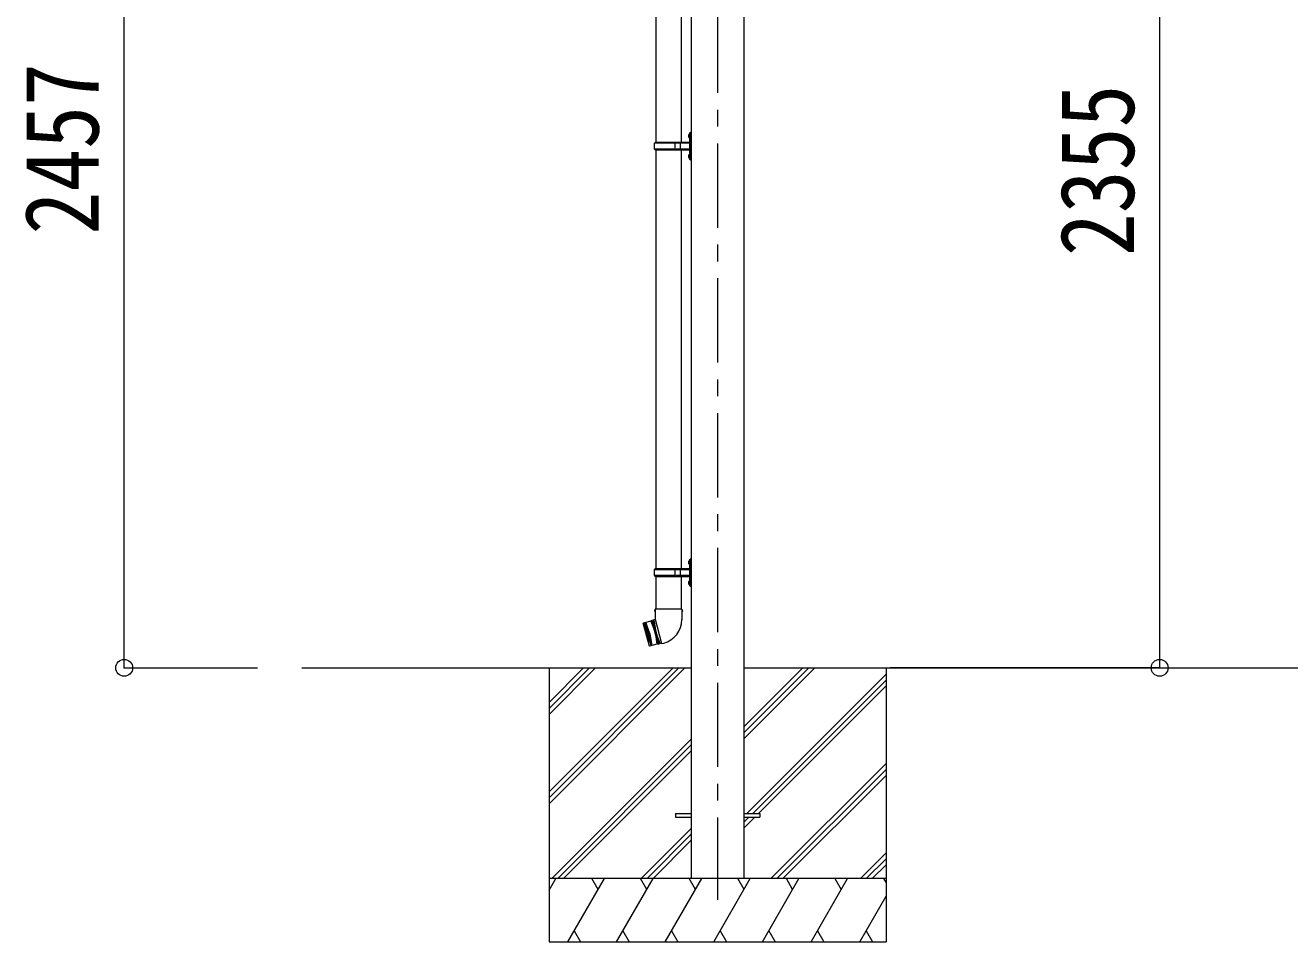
# Model space of a CAD drawing. Units: millimetres at full size, sheet at 1:40. Extents: x -11243 to 11243, y -7760 to 7760.
# Drawn here: x 626 to 3627, y -4830 to -2654 of the extents above; entities that cross this region are included whole.
import ezdxf
from ezdxf.enums import TextEntityAlignment as Align

# ---------------------------------------------------------------- set-up
doc = ezdxf.new("R2010")
doc.units = ezdxf.units.MM
doc.header["$LTSCALE"] = 40
doc.header["$PDMODE"] = 32
doc.header["$PDSIZE"] = 40
doc.linetypes.add('CHAIN1', pattern=[8, 5, -1, 1, -1])
doc.layers.add('0-3_ELV2', color=7, linetype='Continuous', lineweight=9)
doc.layers.add('0-6_OTH_LINE', color=6, linetype='Continuous', lineweight=9)
doc.styles.add('ＭＳ ゴシック', font='')
doc.styles.get('ＭＳ ゴシック').set_extended_font_data('MS Gothic')

msp = doc.modelspace()

# ---------------------------------------------------------------- linework, layer by layer
at = {"layer": '0-3_ELV2', "color": 5, "linetype": 'CHAIN1'}
msp.add_line((2269.21, -1654.73), (2269.21, -4730.17), dxfattribs=at)
at = {"layer": '0-3_ELV2', "color": 4}
for p, q in [((2206.71, -1825.66), (2206.71, -4679.56)), ((2331.71, -1825.66), (2331.71, -4679.56)), ((2169.21, -4525.06), (2206.71, -4525.06)), ((2169.21, -4525.06), (2169.21, -4534.06)), ((2331.71, -4525.06), (2369.21, -4525.06)), ((2369.21, -4525.06), (2369.21, -4534.06)), ((2169.21, -4534.06), (2206.71, -4534.06)), ((2331.71, -4534.06), (2369.21, -4534.06))]:
    msp.add_line(p, q, dxfattribs=at)
at = {"layer": '0-3_ELV2'}
for p, q in [((2122.85, -2042.56), (2122.85, -2932.06)), ((2182.55, -2042.56), (2182.55, -2932.06)), ((2204.71, -2908.56), (2202.71, -2910.56)), ((2202.71, -2910.56), (2202.71, -2971.56)), ((2204.71, -2908.56), (2204.71, -2973.56)), ((2204.71, -2908.56), (2206.71, -2908.56)), ((2206.71, -2973.56), (2206.71, -2908.56)), ((2119.71, -2934.06), (2120.71, -2932.06)), ((2119.71, -2948.06), (2119.71, -2934.06)), ((2168.2, -2934.06), (2119.71, -2934.06)), ((2202.21, -2932.06), (2120.71, -2932.06)), ((2168.2, -2950.06), (2168.2, -2932.06)), ((2168.96, -2932.06), (2170.96, -2934.06)), ((2202.21, -2934.06), (2170.96, -2934.06)), ((2181.33, -2934.06), (2179.33, -2932.06)), ((2181.33, -2948.06), (2181.33, -2934.06)), ((2200.4, -2914.91), (2202.45, -2915.91)), ((2201.67, -2912.91), (2202.31, -2912.91)), ((2201.67, -2912.91), (2201.67, -2921.21)), ((2201.67, -2921.21), (2202.31, -2921.21)), ((2202.31, -2912.91), (2202.71, -2913.31)), ((2202.45, -2915.91), (2203.06, -2917.06)), ((2119.71, -2948.06), (2120.71, -2950.06)), ((2168.2, -2948.06), (2119.71, -2948.06)), ((2120.71, -2950.06), (2202.21, -2950.06)), ((2122.85, -2950.06), (2122.85, -3944.56)), ((2168.96, -2950.06), (2170.96, -2948.06)), ((2202.21, -2948.06), (2170.96, -2948.06)), ((2181.33, -2948.06), (2179.33, -2950.06)), ((2182.55, -2950.06), (2182.55, -3944.56)), ((2200.4, -2962.91), (2202.45, -2963.91)), ((2201.67, -2960.91), (2202.31, -2960.91)), ((2201.67, -2960.91), (2201.67, -2969.21)), ((2201.67, -2969.21), (2202.31, -2969.21)), ((2202.31, -2960.91), (2202.31, -2969.21)), ((2202.31, -2960.91), (2202.71, -2961.31)), ((2202.31, -2969.21), (2202.71, -2968.81)), ((2202.45, -2963.91), (2203.06, -2965.06)), ((2202.71, -2971.56), (2204.71, -2973.56)), ((2206.71, -2973.56), (2204.71, -2973.56)), ((2200.4, -3927.41), (2202.45, -3928.41)), ((2201.67, -3925.41), (2202.31, -3925.41)), ((2201.67, -3925.41), (2201.67, -3933.71)), ((2202.31, -3925.41), (2202.71, -3925.81)), ((2202.45, -3928.41), (2203.06, -3929.56)), ((2204.71, -3921.06), (2202.71, -3923.06)), ((2202.71, -3923.06), (2202.71, -3984.06)), ((2204.71, -3921.06), (2204.71, -3986.06)), ((2204.71, -3921.06), (2206.71, -3921.06)), ((2206.71, -3986.06), (2206.71, -3921.06)), ((2119.71, -3946.56), (2120.71, -3944.56)), ((2119.71, -3960.56), (2119.71, -3946.56)), ((2168.2, -3946.56), (2119.71, -3946.56)), ((2119.71, -3960.56), (2120.71, -3962.56)), ((2168.2, -3960.56), (2119.71, -3960.56)), ((2202.21, -3944.56), (2120.71, -3944.56)), ((2168.2, -3962.56), (2168.2, -3944.56)), ((2168.96, -3944.56), (2170.96, -3946.56)), ((2168.96, -3962.56), (2170.96, -3960.56)), ((2202.21, -3946.56), (2170.96, -3946.56)), ((2202.21, -3960.56), (2170.96, -3960.56)), ((2181.33, -3946.56), (2179.33, -3944.56)), ((2181.33, -3960.56), (2179.33, -3962.56)), ((2181.33, -3960.56), (2181.33, -3946.56)), ((2201.67, -3933.71), (2202.31, -3933.71)), ((2120.71, -3962.56), (2202.21, -3962.56)), ((2122.85, -3962.56), (2122.85, -4040.43)), ((2182.55, -3962.56), (2182.55, -4040.43)), ((2200.4, -3975.41), (2202.45, -3976.41)), ((2201.67, -3973.41), (2202.31, -3973.41)), ((2201.67, -3973.41), (2201.67, -3981.71)), ((2201.67, -3981.71), (2202.31, -3981.71)), ((2202.31, -3973.41), (2202.31, -3981.71)), ((2202.31, -3973.41), (2202.71, -3973.81)), ((2202.31, -3981.71), (2202.71, -3981.31)), ((2202.45, -3976.41), (2203.06, -3977.56)), ((2202.71, -3984.06), (2204.71, -3986.06)), ((2206.71, -3986.06), (2204.71, -3986.06)), ((2121, -4040.43), (2119.3, -4044.93)), ((2121.03, -4045.43), (2119.3, -4044.93)), ((2184.4, -4040.43), (2121, -4040.43)), ((2121, -4040.43), (2121.14, -4063.67)), ((2184.4, -4040.43), (2184.25, -4065.43)), ((2092.42, -4073.96), (2092.78, -4073.34)), ((2092.42, -4073.96), (2106.73, -4127.37)), ((2110.64, -4068.56), (2092.78, -4073.34)), ((2107.35, -4127.73), (2092.78, -4073.34)), ((2096.64, -4072.31), (2111.21, -4126.69)), ((2101.03, -4100.28), (2096.64, -4072.31)), ((2098.57, -4071.79), (2113.14, -4126.17)), ((2108.75, -4098.21), (2098.57, -4071.79)), ((2113.28, -4066.81), (2110.64, -4068.56)), ((2113.28, -4066.81), (2115.22, -4066.3)), ((2128.37, -4123.13), (2113.28, -4066.81)), ((2118.18, -4065.76), (2115.22, -4066.3)), ((2115.22, -4066.3), (2130.3, -4122.61)), ((2121.08, -4064.98), (2118.18, -4065.76)), ((2118.18, -4065.76), (2122.76, -4094.45)), ((2121.14, -4063.67), (2120.75, -4063.78)), ((2120.75, -4063.78), (2136.36, -4122.02)), ((2101.03, -4100.28), (2111.21, -4126.69)), ((2108.75, -4098.21), (2113.14, -4126.17)), ((2133.14, -4121.59), (2122.76, -4094.45)), ((2107.35, -4127.73), (2106.73, -4127.37)), ((2125.22, -4122.94), (2107.35, -4127.73)), ((2128.37, -4123.13), (2125.22, -4122.94)), ((2128.37, -4123.13), (2130.3, -4122.61)), ((2133.14, -4121.59), (2130.3, -4122.61)), ((2136.04, -4120.81), (2133.14, -4121.59)), ((2136.36, -4122.02), (2141.27, -4120.71)), ((1282.42, -4179.56), (2206.71, -4179.56)), ((1869.21, -4179.56), (1869.21, -4829.56)), ((1869.21, -4473.74), (2163.39, -4179.56)), ((1869.21, -4487.88), (2177.53, -4179.56)), ((1869.21, -4502.02), (2191.67, -4179.56)), ((1869.21, -4289.89), (1979.54, -4179.56)), ((1869.21, -4275.75), (1965.39, -4179.56)), ((1869.21, -4261.61), (1951.25, -4179.56)), ((2331.71, -4347.89), (2500.04, -4179.56)), ((2331.71, -4333.75), (2485.89, -4179.56)), ((2331.71, -4319.61), (2471.75, -4179.56)), ((2331.71, -4179.56), (4206.7, -4179.56)), ((2338.38, -4525.06), (2669.21, -4194.24)), ((2669.21, -4179.56), (2669.21, -4829.56)), ((2352.52, -4525.06), (2669.21, -4208.38)), ((2366.67, -4525.06), (2669.21, -4222.52)), ((1875.51, -4679.56), (2206.71, -4348.37)), ((1889.66, -4679.56), (2206.71, -4362.51)), ((1903.8, -4679.56), (2206.71, -4376.66)), ((2396.01, -4679.56), (2669.21, -4406.37)), ((2410.16, -4679.56), (2669.21, -4420.51)), ((2424.3, -4679.56), (2669.21, -4434.66)), ((2206.71, -4560.5), (2087.65, -4679.56)), ((2331.71, -4560.02), (2357.67, -4534.06)), ((2331.71, -4545.88), (2343.52, -4534.06)), ((2101.79, -4679.56), (2206.71, -4574.64)), ((2115.93, -4679.56), (2206.71, -4588.79)), ((2608.15, -4679.56), (2669.21, -4618.5)), ((2622.29, -4679.56), (2669.21, -4632.64)), ((2636.43, -4679.56), (2669.21, -4646.79)), ((2669.21, -4679.56), (1869.21, -4679.56)), ((1869.21, -4707.06), (1885.08, -4679.56)), ((1913.95, -4829.56), (2000.55, -4679.56)), ((1985.55, -4705.54), (1970.55, -4679.56)), ((2029.42, -4829.56), (2116.02, -4679.56)), ((2101.02, -4705.54), (2086.02, -4679.56)), ((2144.89, -4829.56), (2231.49, -4679.56)), ((2216.49, -4705.54), (2201.49, -4679.56)), ((2260.36, -4829.56), (2346.96, -4679.56)), ((2331.96, -4705.54), (2316.96, -4679.56)), ((2375.83, -4829.56), (2462.43, -4679.56)), ((2447.43, -4705.54), (2432.43, -4679.56)), ((2491.3, -4829.56), (2577.91, -4679.56)), ((2547.9, -4679.56), (2562.9, -4705.54)), ((2663.37, -4679.56), (2669.21, -4689.66)), ((2606.77, -4829.56), (2669.21, -4721.42)), ((1869.21, -4829.56), (2669.21, -4829.56)), ((1928.95, -4803.58), (1943.95, -4829.56)), ((2044.42, -4803.58), (2059.42, -4829.56)), ((2159.89, -4803.58), (2174.89, -4829.56)), ((2275.36, -4803.58), (2290.36, -4829.56)), ((2390.83, -4803.58), (2405.83, -4829.56)), ((2506.3, -4803.58), (2521.3, -4829.56)), ((2621.77, -4803.58), (2636.77, -4829.56))]:
    msp.add_line(p, q, dxfattribs=at)
at = {"layer": '0-3_ELV2', "color": 6}
for p, q in [((860.73, -4179.56), (1176.97, -4179.56)), ((3318.59, -4179.56), (2678.57, -4179.56))]:
    msp.add_line(p, q, dxfattribs=at)
at = {"layer": '0-3_ELV2'}
for points in [[(2200.4, -2919.21), (2202.45, -2918.21), (2203.06, -2917.06)], [(2202.31, -2912.91), (2202.31, -2921.21), (2202.71, -2920.81)], [(2200.4, -2967.21), (2202.45, -2966.21), (2203.06, -2965.06)], [(2200.4, -3931.71), (2202.45, -3930.71), (2203.06, -3929.56)], [(2202.31, -3925.41), (2202.31, -3933.71), (2202.71, -3933.31)], [(2200.4, -3979.71), (2202.45, -3978.71), (2203.06, -3977.56)], [(2184.4, -4040.43), (2185.9, -4044.93), (2184.37, -4045.43)], [(2110.64, -4068.56), (2120.83, -4094.97), (2125.22, -4122.94)]]:
    msp.add_lwpolyline(points, dxfattribs=at)
for centre, radius, start, end in [((2206, -2917.06), 6, 136.21765, 223.78235), ((2202.21, -2931.56), 0.5, 270, 0), ((2202.21, -2933.56), 0.5, 270, 0), ((2206, -2965.06), 6, 136.21765, 223.78235), ((2202.21, -2948.56), 0.5, 0, 90), ((2202.21, -2950.56), 0.5, 0, 90), ((2206, -3929.56), 6, 136.21765, 223.78235), ((2202.21, -3944.06), 0.5, 270, 0), ((2202.21, -3946.06), 0.5, 270, 0), ((2202.21, -3961.06), 0.5, 0, 90), ((2206, -3977.56), 6, 136.21765, 223.78235), ((2202.21, -3963.06), 0.5, 0, 90), ((2126.26, -4064.68), 58, 285, 359.65623)]:
    msp.add_arc(centre, radius, start, end, dxfattribs=at)
at = {"layer": '0-3_ELV2', "color": 6}
for p in [(860.73, -4179.56), (3318.59, -4179.56)]:
    msp.add_point(p, dxfattribs=at)
at = {"layer": '0-6_OTH_LINE'}
for p, q in [((860.73, -4179.56), (860.73, -1722.32)), ((3318.59, -1824.56), (3318.59, -4179.56))]:
    msp.add_line(p, q, dxfattribs=at)

# ---------------------------------------------------------------- texts
at = {"layer": '0-3_ELV2', "style": 'ＭＳ ゴシック', "width": 0.85}
for s, p in [('2457', (852.73, -3150.94)), ('2355', (3310.59, -3202.06))]:
    msp.add_text(s, height=176, rotation=90, dxfattribs=at).set_placement(p, align=Align.BOTTOM_LEFT)

doc.saveas('drawing.dxf')
